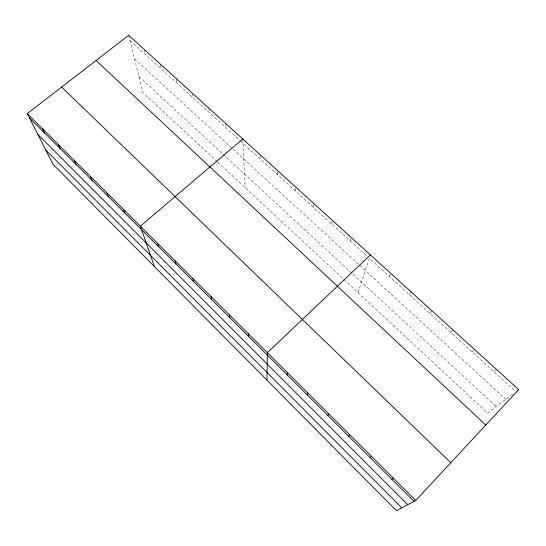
<?xml version="1.0" encoding="UTF-8"?>
<svg xmlns="http://www.w3.org/2000/svg" width="546" height="546" viewBox="0 0 546 546"><rect width="100%" height="100%" fill="white"/><g stroke="black" fill="none" stroke-linecap="round" stroke-linejoin="round"><path stroke-width="0.41" stroke-dasharray="2.73 2.05" d="M277.641 174.816L277.771 170.768M295.379 190.964L295.632 187.831M313.411 207.378L313.916 203.597M331.743 224.058L332.432 220.42M350.375 241.018L351.262 237.517M358.094 292.642L369.314 258.258L515.301 391.134M389.168 276.331L390.479 273.143M409.37 294.717L410.906 291.694M429.92 313.424L431.695 310.572M450.846 332.466L452.859 329.798M472.147 351.856L474.406 349.372M493.83 371.594L496.348 369.301M512.537 394.226L487.53 412.988L343.734 279.293M129.9 40.343L239.858 140.431M240.486 140.998L367.485 256.593M134.466 58.75L359.05 264.721M359.678 265.301L505.78 399.297M138.861 76.447L496.157 406.511M217.288 161.718L142.854 92.513L128.829 36.043M217.888 162.278L343.113 278.713M144.212 49.454L145.325 54.382M160.176 64.612L160.981 68.639M176.194 79.17L176.884 83.108M192.349 93.182L193.031 97.802M208.9 108.21L209.425 112.729M225.71 123.478L226.078 127.887M242.786 138.991L245.127 187.606M260.149 155.59L260.176 158.92"/><path stroke-width="0.82" d="M266.98 380.118L267.376 352.675L370.413 254.914M287.155 374.877L287.408 372.625M307.337 394.99L307.814 392.943M327.887 415.479L328.596 413.636M348.819 436.356L349.774 434.725M370.147 457.616L371.348 456.217M415.765 500.45L518.7 389.605L128.651 35.326L27.3 113.582L53.017 164.305L396.416 510.674L415.765 500.45L27.3 113.582M242.786 138.991L140.356 226.174L154.484 266.653M391.878 479.286L393.345 478.119M517.588 390.438L518.7 389.605M96.076 60.476L485.79 425.047M61.63 87.073L450.805 462.715M29.566 118.052L414.025 501.371M37.858 134.412L407.719 504.702M45.809 150.095L401.754 507.855M42.684 128.904L44.82 133.258M58.313 144.465L60.313 148.71M74.195 160.285L76.058 164.401M90.336 176.358L92.049 180.351M106.736 192.69L108.306 196.553M123.41 209.295L124.822 213.022M157.589 243.339L158.681 246.778M175.116 260.79L176.03 264.08M192.943 278.542L193.68 281.675M211.07 296.594L211.623 299.57M229.511 314.967L229.88 317.765M248.28 333.654L248.45 336.281"/></g></svg>
